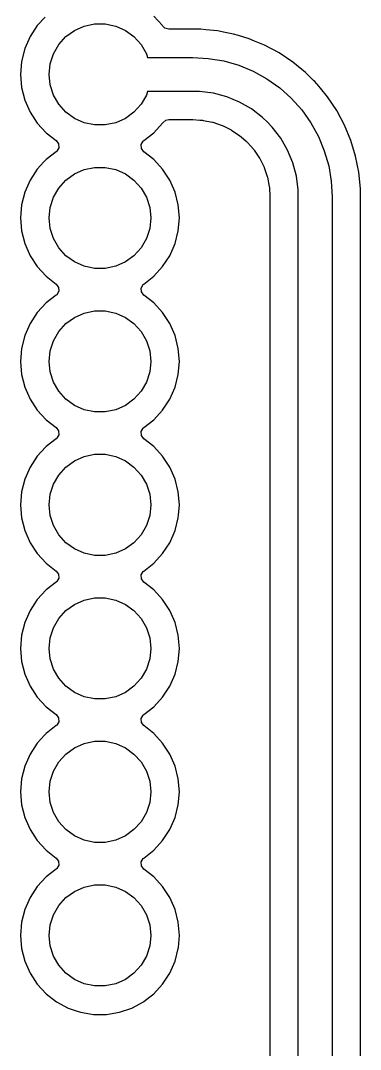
# Model space of a CAD drawing. Extents: x 68 to 346, y -197 to -84.
# Drawn here: x 197.99 to 204, y -168.39 to -150.18 of the extents above; entities that cross this region are included whole.
import ezdxf

# ---------------------------------------------------------------- set-up
doc = ezdxf.new("R2010")
doc.units = 0
doc.layers.add('BLACK', color=7, linetype='CONTINUOUS')

msp = doc.modelspace()

# ---------------------------------------------------------------- linework, layer by layer
at = {"layer": 'BLACK', "linetype": 'CONTINUOUS'}
for p, q in [((198.418, -150.119), (198.281, -150.267)), ((199.112, -150.274), (199.296, -150.235)), ((199.296, -150.235), (199.484, -150.235)), ((199.484, -150.235), (199.668, -150.274)), ((200.499, -150.267), (200.342, -150.096)), ((198.281, -150.267), (198.154, -150.461)), ((198.788, -150.461), (198.94, -150.351)), ((198.94, -150.351), (199.112, -150.274)), ((199.668, -150.274), (199.84, -150.351)), ((199.84, -150.351), (199.992, -150.461)), ((200.503, -150.273), (200.499, -150.267)), ((200.499, -150.267), (200.499, -150.267)), ((200.54, -150.31), (200.503, -150.273)), ((200.607, -150.329), (200.54, -150.31)), ((201.032, -150.329), (200.607, -150.329)), ((201.178, -150.329), (201.032, -150.329)), ((201.265, -150.338), (201.178, -150.329)), ((201.178, -150.329), (201.178, -150.329)), ((201.468, -150.358), (201.265, -150.338)), ((201.607, -150.386), (201.468, -150.358)), ((201.468, -150.358), (201.468, -150.358)), ((201.468, -150.358), (201.468, -150.358)), ((201.754, -150.415), (201.607, -150.386)), ((201.842, -150.442), (201.754, -150.415)), ((198.154, -150.461), (198.061, -150.674)), ((198.568, -150.764), (198.662, -150.601)), ((198.662, -150.601), (198.788, -150.461)), ((199.992, -150.461), (200.118, -150.601)), ((200.118, -150.601), (200.212, -150.764)), ((202.033, -150.5), (201.842, -150.442)), ((202.128, -150.539), (202.033, -150.5)), ((202.033, -150.5), (202.033, -150.5)), ((202.033, -150.5), (202.033, -150.5)), ((202.303, -150.611), (202.128, -150.539)), ((202.56, -150.749), (202.303, -150.611)), ((198.061, -150.674), (198.004, -150.899)), ((198.51, -150.943), (198.568, -150.764)), ((200.212, -150.764), (200.234, -150.83)), ((202.802, -150.911), (202.56, -150.749)), ((202.56, -150.749), (202.56, -150.749)), ((202.56, -150.749), (202.56, -150.749)), ((198.004, -150.899), (197.985, -151.13)), ((198.004, -150.899), (198.004, -150.899)), ((198.49, -151.13), (198.51, -150.943)), ((200.234, -150.83), (201.032, -150.83)), ((201.032, -150.83), (201.032, -150.83)), ((201.032, -150.83), (201.308, -150.846)), ((201.308, -150.846), (201.581, -150.892)), ((201.581, -150.892), (201.847, -150.968)), ((201.847, -150.968), (202.103, -151.074)), ((203.028, -151.096), (202.802, -150.911)), ((197.985, -151.13), (197.985, -151.13)), ((197.985, -151.13), (198.004, -151.361)), ((198.51, -151.317), (198.49, -151.13)), ((202.103, -151.074), (202.345, -151.208)), ((203.131, -151.199), (203.028, -151.096)), ((203.028, -151.096), (203.028, -151.096)), ((198.568, -151.496), (198.51, -151.317)), ((202.345, -151.208), (202.571, -151.368)), ((203.167, -151.235), (203.131, -151.199)), ((203.131, -151.199), (203.131, -151.199)), ((203.191, -151.258), (203.167, -151.235)), ((203.167, -151.235), (203.167, -151.235)), ((203.225, -151.293), (203.191, -151.258)), ((203.191, -151.258), (203.191, -151.258)), ((203.234, -151.302), (203.225, -151.293)), ((203.291, -151.371), (203.234, -151.302)), ((198.004, -151.361), (198.004, -151.361)), ((198.004, -151.361), (198.061, -151.586)), ((198.662, -151.659), (198.568, -151.496)), ((200.212, -151.496), (200.118, -151.659)), ((200.234, -151.43), (200.212, -151.496)), ((201.032, -151.43), (200.234, -151.43)), ((201.154, -151.43), (201.032, -151.43)), ((201.032, -151.43), (201.032, -151.43)), ((201.032, -151.43), (201.032, -151.43)), ((201.397, -151.462), (201.154, -151.43)), ((201.634, -151.525), (201.397, -151.462)), ((202.571, -151.368), (202.777, -151.553)), ((203.419, -151.528), (203.291, -151.371)), ((198.061, -151.586), (198.154, -151.799)), ((198.788, -151.799), (198.662, -151.659)), ((200.118, -151.659), (199.992, -151.799)), ((201.86, -151.619), (201.634, -151.525)), ((202.072, -151.741), (201.86, -151.619)), ((202.777, -151.553), (202.777, -151.553)), ((202.777, -151.553), (202.962, -151.759)), ((203.581, -151.77), (203.419, -151.528)), ((198.154, -151.799), (198.281, -151.993)), ((198.94, -151.909), (198.788, -151.799)), ((199.992, -151.799), (199.84, -151.909)), ((202.266, -151.891), (202.072, -151.741)), ((202.962, -151.759), (203.122, -151.985)), ((203.719, -152.027), (203.581, -151.77)), ((203.581, -151.77), (203.581, -151.77)), ((203.581, -151.77), (203.581, -151.77)), ((198.281, -151.993), (198.281, -151.993)), ((198.281, -151.993), (198.281, -151.993)), ((198.281, -151.993), (198.438, -152.164)), ((199.112, -151.986), (198.94, -151.909)), ((199.296, -152.025), (199.112, -151.986)), ((199.484, -152.025), (199.296, -152.025)), ((199.668, -151.986), (199.484, -152.025)), ((199.84, -151.909), (199.668, -151.986)), ((200.342, -152.164), (200.499, -151.993)), ((200.499, -151.993), (200.503, -151.987)), ((200.503, -151.987), (200.556, -151.941)), ((200.556, -151.941), (200.607, -151.93)), ((200.607, -151.93), (200.948, -151.93)), ((200.948, -151.93), (200.948, -151.931)), ((200.948, -151.931), (201.03, -151.93)), ((201.03, -151.93), (201.034, -151.931)), ((201.034, -151.931), (201.158, -151.939)), ((201.158, -151.939), (201.206, -151.942)), ((201.206, -151.942), (201.214, -151.943)), ((201.214, -151.943), (201.382, -151.976)), ((201.382, -151.976), (201.39, -151.978)), ((201.39, -151.978), (201.551, -152.033)), ((201.551, -152.033), (201.559, -152.036)), ((201.559, -152.036), (201.712, -152.112)), ((202.353, -151.977), (202.266, -151.891)), ((202.439, -152.064), (202.353, -151.977)), ((202.353, -151.977), (202.353, -151.977)), ((202.589, -152.258), (202.439, -152.064)), ((203.122, -151.985), (203.256, -152.227)), ((203.83, -152.297), (203.719, -152.027)), ((198.438, -152.164), (198.438, -152.164)), ((198.438, -152.164), (198.438, -152.164)), ((198.438, -152.164), (198.616, -152.302)), ((200.164, -152.302), (200.342, -152.164)), ((201.712, -152.112), (201.719, -152.116)), ((201.719, -152.116), (201.831, -152.191)), ((201.831, -152.191), (201.861, -152.211)), ((201.861, -152.211), (201.868, -152.216)), ((201.868, -152.216), (201.891, -152.236)), ((201.891, -152.236), (201.976, -152.311)), ((203.256, -152.227), (203.361, -152.483)), ((198.616, -152.302), (198.657, -152.359)), ((198.66, -152.429), (198.626, -152.489)), ((198.657, -152.359), (198.66, -152.429)), ((200.12, -152.371), (200.154, -152.311)), ((200.123, -152.441), (200.12, -152.371)), ((200.154, -152.311), (200.164, -152.302)), ((201.976, -152.311), (201.996, -152.328)), ((201.996, -152.328), (202.002, -152.334)), ((202.002, -152.334), (202.056, -152.396)), ((202.056, -152.396), (202.114, -152.462)), ((202.711, -152.47), (202.589, -152.258)), ((203.915, -152.576), (203.83, -152.297)), ((198.616, -152.498), (198.438, -152.636)), ((198.626, -152.489), (198.616, -152.498)), ((200.164, -152.498), (200.123, -152.441)), ((200.342, -152.636), (200.164, -152.498)), ((202.114, -152.462), (202.119, -152.469)), ((202.119, -152.469), (202.214, -152.61)), ((202.214, -152.61), (202.214, -152.611)), ((202.214, -152.611), (202.218, -152.618)), ((202.805, -152.696), (202.711, -152.47)), ((203.361, -152.483), (203.438, -152.749)), ((203.972, -152.862), (203.915, -152.576)), ((198.398, -152.68), (198.281, -152.807)), ((198.438, -152.636), (198.398, -152.68)), ((198.438, -152.636), (198.438, -152.636)), ((198.438, -152.636), (198.438, -152.636)), ((198.438, -152.636), (198.438, -152.636)), ((199.112, -152.814), (199.296, -152.775)), ((199.296, -152.775), (199.484, -152.775)), ((199.484, -152.775), (199.668, -152.814)), ((200.499, -152.807), (200.342, -152.636)), ((202.218, -152.618), (202.294, -152.771)), ((202.294, -152.771), (202.297, -152.779)), ((202.297, -152.779), (202.352, -152.94)), ((202.868, -152.933), (202.805, -152.696)), ((203.438, -152.749), (203.484, -153.022)), ((198.281, -152.807), (198.154, -153.001)), ((198.788, -153.001), (198.94, -152.891)), ((198.94, -152.891), (199.112, -152.814)), ((199.668, -152.814), (199.84, -152.891)), ((199.84, -152.891), (199.992, -153.001)), ((200.626, -153.001), (200.499, -152.807)), ((200.499, -152.807), (200.499, -152.807)), ((200.499, -152.807), (200.499, -152.807)), ((202.352, -152.94), (202.354, -152.948)), ((202.354, -152.948), (202.387, -153.116)), ((202.9, -153.176), (202.868, -152.933)), ((204, -153.152), (203.972, -152.862)), ((198.154, -153.001), (198.061, -153.214)), ((198.568, -153.304), (198.662, -153.141)), ((198.662, -153.141), (198.788, -153.001)), ((199.992, -153.001), (200.118, -153.141)), ((200.118, -153.141), (200.212, -153.304)), ((200.719, -153.214), (200.626, -153.001)), ((202.387, -153.116), (202.388, -153.124)), ((202.388, -153.124), (202.399, -153.296)), ((203.484, -153.022), (203.5, -153.298)), ((204, -153.243), (204, -153.152)), ((198.061, -153.214), (198.004, -153.439)), ((198.51, -153.483), (198.568, -153.304)), ((200.212, -153.304), (200.27, -153.483)), ((200.776, -153.439), (200.719, -153.214)), ((202.399, -153.296), (202.399, -153.3)), ((202.399, -153.3), (202.399, -153.386)), ((202.9, -153.298), (202.9, -153.176)), ((202.9, -176.021), (202.9, -153.298)), ((202.9, -153.298), (202.9, -153.298)), ((202.9, -153.298), (202.9, -153.298)), ((203.5, -153.298), (203.5, -153.298)), ((203.5, -153.298), (203.5, -176.021)), ((204, -153.251), (204, -153.243)), ((204, -166.37), (204, -153.251)), ((204, -153.251), (204, -153.251)), ((198.004, -153.439), (197.985, -153.67)), ((198.004, -153.439), (198.004, -153.439)), ((198.49, -153.67), (198.51, -153.483)), ((200.27, -153.483), (200.29, -153.67)), ((200.795, -153.67), (200.776, -153.439)), ((200.776, -153.439), (200.776, -153.439)), ((202.399, -153.386), (202.399, -153.386)), ((202.399, -153.386), (202.399, -175.615)), ((197.985, -153.67), (197.985, -153.67)), ((197.985, -153.67), (198.004, -153.901)), ((198.51, -153.857), (198.49, -153.67)), ((200.29, -153.67), (200.27, -153.857)), ((200.776, -153.901), (200.795, -153.67)), ((200.795, -153.67), (200.795, -153.67)), ((198.568, -154.036), (198.51, -153.857)), ((200.27, -153.857), (200.212, -154.036)), ((198.004, -153.901), (198.004, -153.901)), ((198.004, -153.901), (198.061, -154.126)), ((198.662, -154.199), (198.568, -154.036)), ((200.212, -154.036), (200.118, -154.199)), ((200.719, -154.126), (200.776, -153.901)), ((200.776, -153.901), (200.776, -153.901)), ((198.061, -154.126), (198.154, -154.339)), ((198.788, -154.339), (198.662, -154.199)), ((200.118, -154.199), (199.992, -154.339)), ((200.626, -154.339), (200.719, -154.126)), ((198.154, -154.339), (198.281, -154.533)), ((198.94, -154.449), (198.788, -154.339)), ((199.992, -154.339), (199.84, -154.449)), ((200.499, -154.533), (200.626, -154.339)), ((198.281, -154.533), (198.281, -154.533)), ((198.281, -154.533), (198.281, -154.533)), ((198.281, -154.533), (198.438, -154.704)), ((199.112, -154.526), (198.94, -154.449)), ((199.296, -154.565), (199.112, -154.526)), ((199.484, -154.565), (199.296, -154.565)), ((199.668, -154.526), (199.484, -154.565)), ((199.84, -154.449), (199.668, -154.526)), ((200.342, -154.704), (200.499, -154.533)), ((198.438, -154.704), (198.438, -154.704)), ((198.438, -154.704), (198.438, -154.704)), ((198.438, -154.704), (198.616, -154.842)), ((200.164, -154.842), (200.342, -154.704)), ((198.616, -154.842), (198.657, -154.899)), ((198.66, -154.969), (198.626, -155.029)), ((198.657, -154.899), (198.66, -154.969)), ((200.12, -154.911), (200.154, -154.851)), ((200.123, -154.981), (200.12, -154.911)), ((200.164, -155.038), (200.123, -154.981)), ((200.154, -154.851), (200.164, -154.842)), ((198.616, -155.038), (198.438, -155.176)), ((198.626, -155.029), (198.616, -155.038)), ((200.342, -155.176), (200.164, -155.038)), ((198.281, -155.347), (198.154, -155.541)), ((198.438, -155.176), (198.281, -155.347)), ((198.438, -155.176), (198.438, -155.176)), ((199.112, -155.354), (199.296, -155.315)), ((199.296, -155.315), (199.484, -155.315)), ((199.484, -155.315), (199.668, -155.354)), ((200.499, -155.347), (200.342, -155.176)), ((200.626, -155.541), (200.499, -155.347)), ((200.499, -155.347), (200.499, -155.347)), ((200.499, -155.347), (200.499, -155.347)), ((198.788, -155.541), (198.94, -155.431)), ((198.94, -155.431), (199.112, -155.354)), ((199.668, -155.354), (199.84, -155.431)), ((199.84, -155.431), (199.992, -155.541)), ((198.154, -155.541), (198.061, -155.754)), ((198.568, -155.844), (198.662, -155.681)), ((198.662, -155.681), (198.788, -155.541)), ((199.992, -155.541), (200.118, -155.681)), ((200.118, -155.681), (200.212, -155.844)), ((200.719, -155.754), (200.626, -155.541)), ((198.061, -155.754), (198.004, -155.979)), ((198.51, -156.023), (198.568, -155.844)), ((200.212, -155.844), (200.27, -156.023)), ((200.776, -155.979), (200.719, -155.754)), ((198.004, -155.979), (197.985, -156.21)), ((198.004, -155.979), (198.004, -155.979)), ((198.49, -156.21), (198.51, -156.023)), ((200.27, -156.023), (200.29, -156.21)), ((200.795, -156.21), (200.776, -155.979)), ((200.776, -155.979), (200.776, -155.979)), ((197.985, -156.21), (197.985, -156.21)), ((197.985, -156.21), (198.004, -156.441)), ((198.51, -156.397), (198.49, -156.21)), ((200.29, -156.21), (200.27, -156.397)), ((200.776, -156.441), (200.795, -156.21)), ((200.795, -156.21), (200.795, -156.21)), ((198.004, -156.441), (198.004, -156.441)), ((198.004, -156.441), (198.061, -156.666)), ((198.568, -156.576), (198.51, -156.397)), ((200.27, -156.397), (200.212, -156.576)), ((200.719, -156.666), (200.776, -156.441)), ((200.776, -156.441), (200.776, -156.441)), ((198.662, -156.739), (198.568, -156.576)), ((200.212, -156.576), (200.118, -156.739)), ((198.061, -156.666), (198.154, -156.879)), ((198.788, -156.879), (198.662, -156.739)), ((200.118, -156.739), (199.992, -156.879)), ((200.626, -156.879), (200.719, -156.666)), ((198.154, -156.879), (198.281, -157.073)), ((198.94, -156.989), (198.788, -156.879)), ((199.992, -156.879), (199.84, -156.989)), ((200.499, -157.073), (200.626, -156.879)), ((198.281, -157.073), (198.281, -157.073)), ((198.281, -157.073), (198.281, -157.073)), ((198.281, -157.073), (198.438, -157.244)), ((199.112, -157.066), (198.94, -156.989)), ((199.296, -157.105), (199.112, -157.066)), ((199.484, -157.105), (199.296, -157.105)), ((199.668, -157.066), (199.484, -157.105)), ((199.84, -156.989), (199.668, -157.066)), ((200.342, -157.244), (200.499, -157.073)), ((198.438, -157.244), (198.438, -157.244)), ((198.438, -157.244), (198.438, -157.244)), ((198.438, -157.244), (198.616, -157.382)), ((200.164, -157.382), (200.342, -157.244)), ((198.616, -157.382), (198.657, -157.439)), ((198.66, -157.509), (198.626, -157.569)), ((198.657, -157.439), (198.66, -157.509)), ((200.12, -157.451), (200.154, -157.391)), ((200.123, -157.521), (200.12, -157.451)), ((200.164, -157.578), (200.123, -157.521)), ((200.154, -157.391), (200.164, -157.382)), ((198.438, -157.716), (198.427, -157.728)), ((198.616, -157.578), (198.438, -157.716)), ((198.438, -157.716), (198.438, -157.716)), ((198.438, -157.716), (198.438, -157.716)), ((198.438, -157.716), (198.438, -157.716)), ((198.626, -157.569), (198.616, -157.578)), ((200.342, -157.716), (200.164, -157.578)), ((200.499, -157.887), (200.342, -157.716)), ((198.281, -157.887), (198.154, -158.081)), ((198.427, -157.728), (198.281, -157.887)), ((198.94, -157.971), (199.112, -157.894)), ((199.112, -157.894), (199.296, -157.855)), ((199.296, -157.855), (199.484, -157.855)), ((199.484, -157.855), (199.668, -157.894)), ((199.668, -157.894), (199.84, -157.971)), ((200.626, -158.081), (200.499, -157.887)), ((200.499, -157.887), (200.499, -157.887)), ((200.499, -157.887), (200.499, -157.887)), ((198.788, -158.081), (198.94, -157.971)), ((199.84, -157.971), (199.992, -158.081)), ((198.154, -158.081), (198.061, -158.294)), ((198.568, -158.384), (198.662, -158.221)), ((198.662, -158.221), (198.788, -158.081)), ((199.992, -158.081), (200.118, -158.221)), ((200.118, -158.221), (200.212, -158.384)), ((200.719, -158.294), (200.626, -158.081)), ((198.061, -158.294), (198.004, -158.519)), ((198.51, -158.563), (198.568, -158.384)), ((200.212, -158.384), (200.27, -158.563)), ((200.776, -158.519), (200.719, -158.294)), ((198.004, -158.519), (197.985, -158.75)), ((198.004, -158.519), (198.004, -158.519)), ((198.49, -158.75), (198.51, -158.563)), ((200.27, -158.563), (200.29, -158.75)), ((200.795, -158.75), (200.776, -158.519)), ((200.776, -158.519), (200.776, -158.519)), ((197.985, -158.75), (197.985, -158.75)), ((197.985, -158.75), (198.004, -158.981)), ((198.51, -158.937), (198.49, -158.75)), ((200.29, -158.75), (200.27, -158.937)), ((200.78, -158.93), (200.795, -158.75)), ((200.795, -158.75), (200.795, -158.75)), ((198.004, -158.981), (198.004, -158.981)), ((198.004, -158.981), (198.061, -159.206)), ((198.568, -159.116), (198.51, -158.937)), ((200.27, -158.937), (200.212, -159.116)), ((200.719, -159.206), (200.776, -158.981)), ((200.776, -158.981), (200.78, -158.93)), ((198.662, -159.279), (198.568, -159.116)), ((200.212, -159.116), (200.118, -159.279)), ((198.061, -159.206), (198.154, -159.419)), ((198.788, -159.419), (198.662, -159.279)), ((200.118, -159.279), (199.992, -159.419)), ((200.626, -159.419), (200.719, -159.206)), ((198.154, -159.419), (198.281, -159.613)), ((198.94, -159.529), (198.788, -159.419)), ((199.112, -159.606), (198.94, -159.529)), ((199.84, -159.529), (199.668, -159.606)), ((199.992, -159.419), (199.84, -159.529)), ((200.499, -159.613), (200.626, -159.419)), ((198.281, -159.613), (198.281, -159.613)), ((198.281, -159.613), (198.281, -159.613)), ((198.281, -159.613), (198.438, -159.784)), ((199.296, -159.645), (199.112, -159.606)), ((199.484, -159.645), (199.296, -159.645)), ((199.668, -159.606), (199.484, -159.645)), ((200.342, -159.784), (200.499, -159.613)), ((198.438, -159.784), (198.438, -159.784)), ((198.438, -159.784), (198.438, -159.784)), ((198.438, -159.784), (198.616, -159.922)), ((200.164, -159.922), (200.342, -159.784)), ((198.616, -159.922), (198.657, -159.979)), ((198.66, -160.049), (198.626, -160.109)), ((198.657, -159.979), (198.66, -160.049)), ((200.12, -159.991), (200.154, -159.931)), ((200.123, -160.061), (200.12, -159.991)), ((200.164, -160.118), (200.123, -160.061)), ((200.154, -159.931), (200.164, -159.922)), ((198.438, -160.256), (198.281, -160.427)), ((198.616, -160.118), (198.438, -160.256)), ((198.438, -160.256), (198.438, -160.256)), ((198.626, -160.109), (198.616, -160.118)), ((200.342, -160.256), (200.164, -160.118)), ((200.499, -160.427), (200.342, -160.256)), ((198.281, -160.427), (198.154, -160.621)), ((198.94, -160.511), (199.112, -160.434)), ((199.112, -160.434), (199.296, -160.395)), ((199.296, -160.395), (199.484, -160.395)), ((199.484, -160.395), (199.668, -160.434)), ((199.668, -160.434), (199.84, -160.511)), ((200.626, -160.621), (200.499, -160.427)), ((200.499, -160.427), (200.499, -160.427)), ((200.499, -160.427), (200.499, -160.427)), ((198.154, -160.621), (198.061, -160.834)), ((198.662, -160.761), (198.788, -160.621)), ((198.788, -160.621), (198.94, -160.511)), ((199.84, -160.511), (199.992, -160.621)), ((199.992, -160.621), (200.118, -160.761)), ((200.719, -160.834), (200.626, -160.621)), ((198.568, -160.924), (198.662, -160.761)), ((200.118, -160.761), (200.212, -160.924)), ((198.061, -160.834), (198.004, -161.059)), ((198.51, -161.103), (198.568, -160.924)), ((200.212, -160.924), (200.27, -161.103)), ((200.776, -161.059), (200.719, -160.834)), ((198.004, -161.059), (197.985, -161.29)), ((198.004, -161.059), (198.004, -161.059)), ((198.49, -161.29), (198.51, -161.103)), ((200.27, -161.103), (200.29, -161.29)), ((200.795, -161.29), (200.776, -161.059)), ((200.776, -161.059), (200.776, -161.059)), ((197.985, -161.29), (197.985, -161.29)), ((197.985, -161.29), (198.004, -161.521)), ((198.51, -161.477), (198.49, -161.29)), ((200.29, -161.29), (200.27, -161.477)), ((200.776, -161.521), (200.795, -161.29)), ((200.795, -161.29), (200.795, -161.29)), ((198.004, -161.521), (198.004, -161.521)), ((198.004, -161.521), (198.061, -161.746)), ((198.568, -161.656), (198.51, -161.477)), ((200.27, -161.477), (200.212, -161.656)), ((200.719, -161.746), (200.776, -161.521)), ((200.776, -161.521), (200.776, -161.521)), ((198.662, -161.819), (198.568, -161.656)), ((200.212, -161.656), (200.118, -161.819)), ((198.061, -161.746), (198.154, -161.959)), ((198.788, -161.959), (198.662, -161.819)), ((200.118, -161.819), (199.992, -161.959)), ((200.626, -161.959), (200.719, -161.746)), ((198.154, -161.959), (198.281, -162.153)), ((198.94, -162.069), (198.788, -161.959)), ((199.112, -162.146), (198.94, -162.069)), ((199.84, -162.069), (199.668, -162.146)), ((199.992, -161.959), (199.84, -162.069)), ((200.499, -162.153), (200.626, -161.959)), ((198.281, -162.153), (198.281, -162.153)), ((198.281, -162.153), (198.281, -162.153)), ((198.281, -162.153), (198.438, -162.324)), ((199.296, -162.185), (199.112, -162.146)), ((199.484, -162.185), (199.296, -162.185)), ((199.668, -162.146), (199.484, -162.185)), ((200.342, -162.324), (200.499, -162.153)), ((198.438, -162.324), (198.438, -162.324)), ((198.438, -162.324), (198.438, -162.324)), ((198.438, -162.324), (198.616, -162.462)), ((200.164, -162.462), (200.342, -162.324)), ((198.616, -162.462), (198.657, -162.519)), ((198.66, -162.589), (198.626, -162.649)), ((198.657, -162.519), (198.66, -162.589)), ((200.12, -162.531), (200.154, -162.471)), ((200.123, -162.601), (200.12, -162.531)), ((200.164, -162.658), (200.123, -162.601)), ((200.154, -162.471), (200.164, -162.462)), ((198.438, -162.796), (198.411, -162.826)), ((198.616, -162.658), (198.438, -162.796)), ((198.438, -162.796), (198.438, -162.796)), ((198.438, -162.796), (198.438, -162.796)), ((198.438, -162.796), (198.438, -162.796)), ((198.626, -162.649), (198.616, -162.658)), ((200.342, -162.796), (200.164, -162.658)), ((200.499, -162.967), (200.342, -162.796)), ((198.281, -162.967), (198.154, -163.161)), ((198.411, -162.826), (198.281, -162.967)), ((198.94, -163.051), (199.112, -162.974)), ((199.112, -162.974), (199.296, -162.935)), ((199.296, -162.935), (199.484, -162.935)), ((199.484, -162.935), (199.668, -162.974)), ((199.668, -162.974), (199.84, -163.051)), ((200.626, -163.161), (200.499, -162.967)), ((200.499, -162.967), (200.499, -162.967)), ((200.499, -162.967), (200.499, -162.967)), ((198.154, -163.161), (198.061, -163.374)), ((198.662, -163.301), (198.788, -163.161)), ((198.788, -163.161), (198.94, -163.051)), ((199.84, -163.051), (199.992, -163.161)), ((199.992, -163.161), (200.118, -163.301)), ((200.719, -163.374), (200.626, -163.161)), ((198.568, -163.464), (198.662, -163.301)), ((200.118, -163.301), (200.212, -163.464)), ((198.061, -163.374), (198.004, -163.599)), ((198.51, -163.643), (198.568, -163.464)), ((200.212, -163.464), (200.27, -163.643)), ((200.776, -163.599), (200.719, -163.374)), ((198.004, -163.599), (197.985, -163.83)), ((198.004, -163.599), (198.004, -163.599)), ((198.49, -163.83), (198.51, -163.643)), ((200.27, -163.643), (200.29, -163.83)), ((200.795, -163.83), (200.776, -163.599)), ((200.776, -163.599), (200.776, -163.599)), ((197.985, -163.83), (197.985, -163.83)), ((197.985, -163.83), (198.004, -164.061)), ((198.51, -164.017), (198.49, -163.83)), ((200.29, -163.83), (200.27, -164.017)), ((200.776, -164.061), (200.795, -163.83)), ((200.795, -163.83), (200.795, -163.83)), ((198.004, -164.061), (198.004, -164.061)), ((198.004, -164.061), (198.061, -164.286)), ((198.568, -164.196), (198.51, -164.017)), ((200.27, -164.017), (200.212, -164.196)), ((200.719, -164.286), (200.776, -164.061)), ((200.776, -164.061), (200.776, -164.061)), ((198.662, -164.359), (198.568, -164.196)), ((200.212, -164.196), (200.118, -164.359)), ((198.061, -164.286), (198.154, -164.499)), ((198.788, -164.499), (198.662, -164.359)), ((200.118, -164.359), (199.992, -164.499)), ((200.626, -164.499), (200.719, -164.286)), ((198.154, -164.499), (198.281, -164.693)), ((198.94, -164.609), (198.788, -164.499)), ((199.112, -164.686), (198.94, -164.609)), ((199.84, -164.609), (199.668, -164.686)), ((199.992, -164.499), (199.84, -164.609)), ((200.499, -164.693), (200.626, -164.499)), ((198.281, -164.693), (198.281, -164.693)), ((198.281, -164.693), (198.281, -164.693)), ((198.281, -164.693), (198.438, -164.864)), ((199.296, -164.725), (199.112, -164.686)), ((199.484, -164.725), (199.296, -164.725)), ((199.668, -164.686), (199.484, -164.725)), ((200.342, -164.864), (200.499, -164.693)), ((198.438, -164.864), (198.438, -164.864)), ((198.438, -164.864), (198.438, -164.864)), ((198.438, -164.864), (198.616, -165.002)), ((200.164, -165.002), (200.342, -164.864)), ((198.616, -165.002), (198.657, -165.059)), ((198.66, -165.129), (198.626, -165.189)), ((198.657, -165.059), (198.66, -165.129)), ((200.12, -165.071), (200.154, -165.011)), ((200.123, -165.141), (200.12, -165.071)), ((200.164, -165.198), (200.123, -165.141)), ((200.154, -165.011), (200.164, -165.002)), ((198.438, -165.336), (198.281, -165.507)), ((198.616, -165.198), (198.438, -165.336)), ((198.438, -165.336), (198.438, -165.336)), ((198.626, -165.189), (198.616, -165.198)), ((200.342, -165.336), (200.164, -165.198)), ((200.499, -165.507), (200.342, -165.336)), ((198.281, -165.507), (198.154, -165.701)), ((198.94, -165.591), (199.112, -165.514)), ((199.112, -165.514), (199.296, -165.475)), ((199.296, -165.475), (199.484, -165.475)), ((199.484, -165.475), (199.668, -165.514)), ((199.668, -165.514), (199.84, -165.591)), ((200.626, -165.701), (200.499, -165.507)), ((200.499, -165.507), (200.499, -165.507)), ((200.499, -165.507), (200.499, -165.507)), ((198.154, -165.701), (198.061, -165.914)), ((198.662, -165.841), (198.788, -165.701)), ((198.788, -165.701), (198.94, -165.591)), ((199.84, -165.591), (199.992, -165.701)), ((199.992, -165.701), (200.118, -165.841)), ((200.719, -165.914), (200.626, -165.701)), ((198.568, -166.004), (198.662, -165.841)), ((200.118, -165.841), (200.212, -166.004)), ((198.061, -165.914), (198.004, -166.139)), ((198.51, -166.183), (198.568, -166.004)), ((200.212, -166.004), (200.27, -166.183)), ((200.776, -166.139), (200.719, -165.914)), ((198.004, -166.139), (197.985, -166.37)), ((198.004, -166.139), (198.004, -166.139)), ((198.49, -166.37), (198.51, -166.183)), ((200.27, -166.183), (200.29, -166.37)), ((200.795, -166.37), (200.776, -166.139)), ((200.776, -166.139), (200.776, -166.139)), ((197.985, -166.37), (197.985, -166.37)), ((197.985, -166.37), (198.004, -166.601)), ((198.51, -166.557), (198.49, -166.37)), ((200.29, -166.37), (200.27, -166.557)), ((200.778, -166.582), (200.795, -166.37)), ((200.795, -166.37), (200.795, -166.37)), ((204, -170.67), (204, -166.37)), ((198.004, -166.601), (198.004, -166.601)), ((198.004, -166.601), (198.061, -166.826)), ((198.568, -166.736), (198.51, -166.557)), ((200.27, -166.557), (200.212, -166.736)), ((200.719, -166.826), (200.776, -166.601)), ((200.776, -166.601), (200.778, -166.582)), ((198.662, -166.899), (198.568, -166.736)), ((200.212, -166.736), (200.118, -166.899)), ((198.061, -166.826), (198.154, -167.039)), ((198.788, -167.039), (198.662, -166.899)), ((200.118, -166.899), (199.992, -167.039)), ((200.626, -167.039), (200.719, -166.826)), ((198.154, -167.039), (198.281, -167.233)), ((198.94, -167.149), (198.788, -167.039)), ((199.112, -167.226), (198.94, -167.149)), ((199.84, -167.149), (199.668, -167.226)), ((199.992, -167.039), (199.84, -167.149)), ((200.499, -167.233), (200.626, -167.039)), ((198.281, -167.233), (198.281, -167.233)), ((198.281, -167.233), (198.281, -167.233)), ((198.281, -167.233), (198.438, -167.404)), ((199.296, -167.265), (199.112, -167.226)), ((199.484, -167.265), (199.296, -167.265)), ((199.668, -167.226), (199.484, -167.265)), ((200.342, -167.404), (200.499, -167.233)), ((198.438, -167.404), (198.438, -167.404)), ((198.438, -167.404), (198.438, -167.404)), ((198.438, -167.404), (198.621, -167.546)), ((198.621, -167.546), (198.621, -167.546)), ((198.621, -167.546), (198.621, -167.546)), ((198.621, -167.546), (198.825, -167.657)), ((199.955, -167.657), (200.159, -167.546)), ((200.159, -167.546), (200.165, -167.542)), ((200.165, -167.542), (200.271, -167.459)), ((200.271, -167.459), (200.342, -167.404)), ((198.825, -167.657), (198.934, -167.694)), ((198.934, -167.694), (199.045, -167.732)), ((199.045, -167.732), (199.045, -167.732)), ((199.045, -167.732), (199.045, -167.732)), ((199.045, -167.732), (199.274, -167.77)), ((199.506, -167.77), (199.735, -167.732)), ((199.735, -167.732), (199.955, -167.657)), ((199.274, -167.77), (199.274, -167.77)), ((199.274, -167.77), (199.506, -167.77)), ((199.506, -167.77), (199.506, -167.77))]:
    msp.add_line(p, q, dxfattribs=at)

doc.saveas('drawing.dxf')
